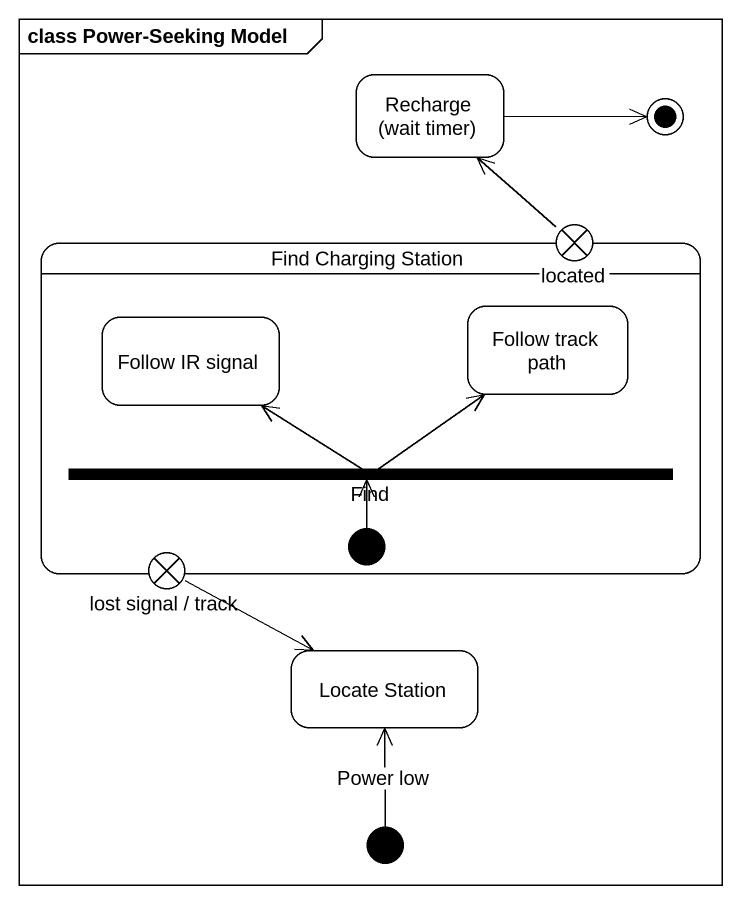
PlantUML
@startuml
mainframe class Power-Seeking Model
hide empty description
state "Recharge (wait timer)" as Recharge_wait_timer
state located <<choice>>
state "Find Charging Station" as Find_Charging_Station {
  state "Follow track path" as Follow_track_path
  state "Follow IR signal" as Follow_IR_signal
  state Find <<fork>>
  state "lost signal / track" as lost_signal_track <<exitPoint>>
  [*] -up-> Find
}
state "Locate Station" as Locate_Station
[*] -up-> Locate_Station : Power low
located -up-> Recharge_wait_timer
Find -up-> Follow_track_path
Find -up-> Follow_IR_signal
lost_signal_track -right-> Locate_Station
Recharge_wait_timer -right-> [*]
@enduml
